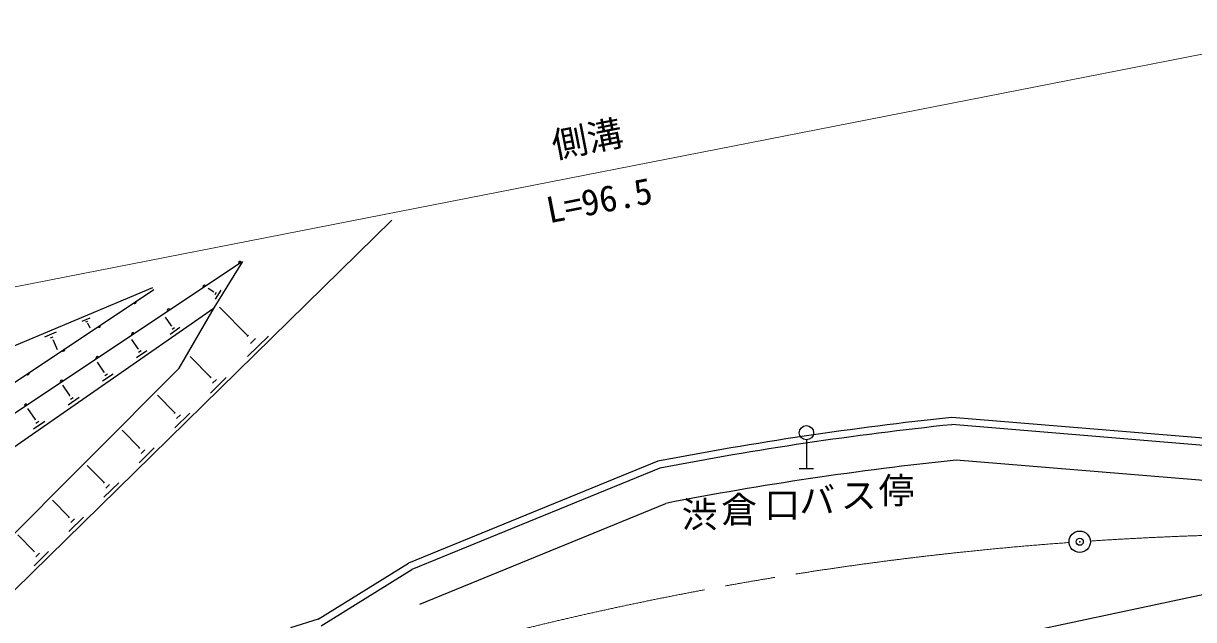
# Model space of a CAD drawing. Units: millimetres, scale not verified. Extents: x 0 to 700000, y -47500 to 447500.
# Drawn here: x 195589 to 277514, y 313976 to 355727 of the extents above; entities that cross this region are included whole.
import ezdxf
from ezdxf.enums import TextEntityAlignment as Align

# ---------------------------------------------------------------- set-up
doc = ezdxf.new("R2010")
doc.units = ezdxf.units.MM
doc.header["$LTSCALE"] = 1000
doc.header["$PDMODE"] = 32
doc.header["$PDSIZE"] = 500
doc.linetypes.add('CHAIN', pattern=[18.5, 12, -1.5, 3.5, -1.5])
doc.layers.add('作業ﾚｲﾔ1', color=7, linetype='Continuous', lineweight=25)
doc.styles.add('@ＭＳ ゴシック', font='')
doc.styles.add('FCフォント', font='')
doc.styles.add('ＭＳ ゴシック', font='')
doc.styles.get('@ＭＳ ゴシック').set_extended_font_data('@MS Gothic')
doc.styles.get('FCフォント').set_extended_font_data('FCフォント')
doc.styles.get('ＭＳ ゴシック').set_extended_font_data('MS Gothic')

msp = doc.modelspace()

# ---------------------------------------------------------------- linework, layer by layer
at = {"layer": '作業ﾚｲﾔ1', "lineweight": 13}
msp.add_line((289109, 355727), (181955, 334719), dxfattribs=at)
at = {"layer": '作業ﾚｲﾔ1'}
for p, q in [((191598, 312759), (221379, 341940)), ((184128, 321200), (210828, 339014)), ((208947, 335809), (210956, 339052)), ((170373, 322801), (204653, 337230)), ((183336, 322835), (204709, 337096)), ((208907, 336930), (208524, 337168)), ((208895, 336910), (208920, 336950)), ((209017, 336752), (209116, 336911)), ((209029, 336415), (209423, 337051)), ((185703, 319660), (208947, 335809)), ((199705, 334876), (200258, 335109)), ((205967, 334551), (205542, 335163)), ((206499, 331587), (208947, 335809)), ((211303, 333842), (209329, 335856)), ((199971, 334825), (200109, 334883)), ((200080, 334709), (200115, 334724)), ((200098, 334716), (200230, 334402)), ((205862, 333969), (206548, 334446)), ((205945, 334536), (205988, 334566)), ((206000, 334320), (206172, 334439)), ((197098, 333779), (197901, 334117)), ((197483, 333705), (197684, 333789)), ((197643, 333536), (197693, 333557)), ((197668, 333546), (197949, 332880)), ((203620, 332940), (203169, 333589)), ((211258, 333797), (211349, 333886)), ((211289, 332403), (212742, 333827)), ((211478, 333300), (211841, 333656)), ((203511, 332336), (204223, 332831)), ((203598, 332924), (203642, 332955)), ((203655, 332700), (203833, 332824)), ((201248, 331311), (200770, 331999)), ((208688, 330942), (207264, 332396)), ((191569, 316624), (206499, 331587)), ((201135, 330685), (201873, 331198)), ((201225, 331295), (201271, 331327)), ((201284, 331062), (201468, 331190)), ((198849, 329664), (198344, 330391)), ((208653, 330908), (208723, 330976)), ((208677, 329844), (209787, 330931)), ((208821, 330529), (209099, 330801)), ((198733, 329017), (199497, 329547)), ((198825, 329647), (198873, 329680)), ((198887, 329407), (199077, 329539)), ((206190, 328452), (204968, 329699)), ((196425, 327999), (195893, 328765)), ((196304, 327329), (197095, 327878)), ((196400, 327982), (196450, 328016)), ((196463, 327733), (196661, 327870)), ((206157, 328419), (206224, 328484)), ((206180, 327397), (207245, 328441)), ((206318, 328055), (206585, 328316)), ((281418, 326411), (260589, 328130)), ((203707, 326005), (202506, 327231)), ((281319, 325917), (260595, 327628)), ((250410, 326563), (250410, 324563)), ((203674, 325973), (203740, 326037)), ((203697, 324964), (204748, 325994)), ((203833, 325613), (204096, 325871)), ((201238, 323572), (200057, 324777)), ((240001, 325062), (222548, 317937)), ((240141, 324580), (222776, 317490)), ((249910, 324563), (250910, 324563)), ((281469, 323448), (260902, 325146)), ((201205, 323540), (201270, 323603)), ((201227, 322545), (202265, 323561)), ((201362, 323185), (201622, 323439)), ((198782, 321152), (197622, 322337)), ((223347, 315046), (240572, 322117)), ((198750, 321121), (198814, 321184)), ((198772, 320139), (199796, 321142)), ((198905, 320771), (199161, 321022)), ((196341, 318747), (195201, 319910)), ((196309, 318716), (196373, 318777)), ((196331, 317747), (197341, 318736)), ((196462, 318370), (196715, 318618)), ((216231, 314003), (222548, 317937)), ((216442, 313545), (222776, 317490)), ((281445, 316418), (262246, 312317)), ((216231, 314003), (214287, 313392))]:
    msp.add_line(p, q, dxfattribs=at)
for centre, radius in [((250410, 327063), 500), ((269544, 319427), 750)]:
    msp.add_circle(centre, radius, dxfattribs=at)
for centre, radius, start, end in [((210745, 338959), 100, 33.71124, 213.71124), ((208249, 337294), 100, 33.71124, 213.71124), ((203384, 336211), 100, 213.71124, 33.71124), ((205754, 335629), 100, 33.71124, 213.71124), ((200888, 334546), 100, 213.71124, 33.71124), ((203258, 333964), 100, 33.71124, 213.71124), ((198393, 332881), 100, 213.71124, 33.71124), ((200763, 332299), 100, 33.71124, 213.71124), ((195897, 331216), 100, 213.71124, 33.71124), ((198267, 330634), 100, 33.71124, 213.71124), ((195772, 328969), 100, 33.71124, 213.71124), ((285554, 89984), 239450, 95.98461, 100.96684), ((285554, 89984), 238950, 95.99573, 100.95593), ((285554, 89984), 236450, 95.98462, 100.96684)]:
    msp.add_arc(centre, radius, start, end, dxfattribs=at)
at = {"layer": '作業ﾚｲﾔ1', "linetype": 'CHAIN', "lineweight": 13}
for radius, start, end in [(230001, 91.00242, 93.80479), (230001, 95.98461, 100.96684), (230001, 94.17846, 95.98461), (230000, 100.96684, 105.94894)]:
    msp.add_arc((285554, 89984), radius, start, end, dxfattribs=at)
at = {"layer": '作業ﾚｲﾔ1'}
msp.add_point((269544, 319427), dxfattribs=at)

# ---------------------------------------------------------------- texts
at = {"layer": '作業ﾚｲﾔ1', "style": 'ＭＳ ゴシック'}
msp.add_text('側溝', height=1833, rotation=11.092, dxfattribs=at).set_placement((235340, 346204), align=Align.BOTTOM_CENTER)
at = {"layer": '作業ﾚｲﾔ1', "style": '@ＭＳ ゴシック'}
msp.add_text('L=96.5', height=1833, rotation=11.092, dxfattribs=at).set_placement((235724, 344242), align=Align.TOP_CENTER)
at = {"layer": '作業ﾚｲﾔ1', "style": 'FCフォント'}
for s, p in [('停', (255460, 321549)), ('倉', (244446, 320205)), ('口', (247463, 320541)), ('バ', (249914, 320877)), ('ス', (252814, 321213)), ('渋', (241683, 319869))]:
    msp.add_text(s, height=1833, rotation=0.002, dxfattribs=at).set_placement(p, align=Align.BOTTOM_LEFT)

doc.saveas('drawing.dxf')
